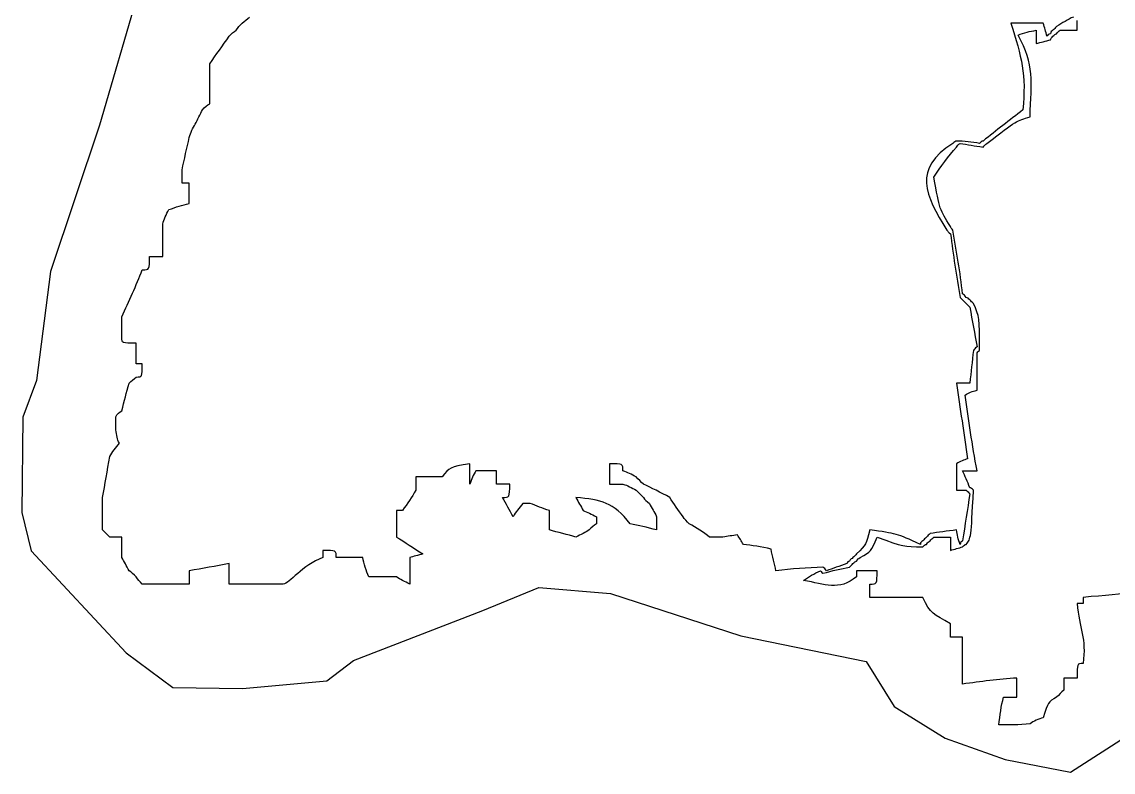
# Model space of a CAD drawing. Extents: x 2 to 696, y 8 to 922.
# Drawn here: x 105.6 to 361.2, y 8.1 to 184 of the extents above; entities that cross this region are included whole.
import ezdxf

# ---------------------------------------------------------------- set-up
doc = ezdxf.new("R2010")
doc.units = 0
doc.layers.add('sffy', color=7, linetype='CONTINUOUS')

msp = doc.modelspace()

# ---------------------------------------------------------------- linework, layer by layer
at = {"layer": 'sffy', "color": 7}
msp.add_lwpolyline([(132.743298, 190.666793), (123.72798, 159.790102), (112.2959, 125.493865), (109.014147, 99.909588), (105.767468, 91.332473), (105.551273, 68.989092), (107.763081, 60.009476), (130.018211, 36.06213), (140.924149, 27.965703), (157.283429, 27.709707), (176.9878, 29.529356), (183.256112, 34.28571), (213.530541, 46.040209), (226.712124, 51.43475), (243.464726, 50.031424), (274.0057, 40.053373), (303.333094, 34.066508), (309.901205, 23.513708), (321.900409, 16.105999), (335.925509, 11.109251), (351.227785, 8.123569), (379.166346, 26.084078)], dxfattribs=at)
at = {"layer": 'sffy', "color": 4}
for points in [[(133.773333, 52.211111), (133.773333, 52.211111)], [(335.562222, 25.682222), (335.562222, 25.682222)]]:
    msp.add_lwpolyline(points, close=True, dxfattribs=at)
for points in [[(157.197778, 183.726667), (157.762222, 184.291111), (158.326667, 184.573333), (158.891111, 185.137778)], [(351.931111, 185.137778), (350.52, 184.573333), (349.391111, 183.726667), (347.98, 182.88)], [(352.777778, 182.033333), (352.777778, 182.88), (352.777778, 183.726667), (352.777778, 184.291111)], [(154.093333, 180.622222), (154.657778, 181.186667), (155.222222, 181.751111), (155.786667, 182.033333)], [(155.786667, 182.033333), (156.068889, 182.597778), (156.633333, 183.162222), (157.197778, 183.726667)], [(344.875556, 183.726667), (342.335556, 183.726667), (339.795556, 183.726667), (337.255556, 183.726667)], [(337.255556, 183.726667), (339.795556, 175.824444), (340.924444, 171.591111), (340.077778, 163.406667)], [(338.948889, 180.904444), (340.36, 181.468889), (341.771111, 181.751111), (343.182222, 182.033333)], [(343.182222, 182.033333), (343.182222, 181.186667), (343.182222, 180.057778), (343.182222, 178.928889)], [(345.722222, 180.622222), (345.44, 181.751111), (345.157778, 182.597778), (344.875556, 183.726667)], [(347.133333, 182.033333), (346.851111, 181.751111), (346.568889, 181.751111), (346.568889, 181.186667)], [(347.98, 182.88), (347.697778, 182.597778), (347.415556, 182.315556), (347.133333, 182.033333)], [(347.98, 181.186667), (348.262222, 181.751111), (348.544444, 181.751111), (348.826667, 182.033333)], [(348.826667, 182.033333), (349.955556, 182.033333), (351.366667, 182.033333), (352.777778, 182.033333)], [(149.577778, 174.131111), (150.988889, 176.388889), (152.682222, 178.364444), (154.093333, 180.622222)], [(341.771111, 161.713333), (342.053333, 170.18), (342.9, 173.848889), (338.948889, 180.904444)], [(343.182222, 178.928889), (344.311111, 179.211111), (345.44, 179.493333), (346.568889, 179.775556)], [(346.568889, 181.186667), (346.004444, 181.186667), (346.004444, 180.904444), (345.722222, 180.622222)], [(346.568889, 179.775556), (346.568889, 180.057778), (346.851111, 180.34), (347.133333, 180.622222)], [(347.133333, 180.622222), (347.415556, 180.904444), (347.697778, 181.186667), (347.98, 181.186667)], [(149.577778, 171.026667), (149.577778, 172.155556), (149.577778, 173.284444), (149.577778, 174.131111)], [(149.577778, 169.615556), (149.577778, 170.18), (149.577778, 170.744444), (149.577778, 171.026667)], [(149.577778, 166.511111), (149.577778, 167.64), (149.577778, 168.486667), (149.577778, 169.615556)], [(149.577778, 164.817778), (149.577778, 165.382222), (149.577778, 165.946667), (149.577778, 166.511111)], [(147.884444, 163.406667), (148.448889, 163.971111), (149.013333, 164.535556), (149.577778, 164.817778)], [(146.191111, 160.02), (146.755556, 161.148889), (147.32, 162.277778), (147.884444, 163.406667)], [(340.077778, 163.406667), (336.973333, 160.866667), (333.868889, 158.608889), (330.764444, 156.068889)], [(331.611111, 155.504444), (338.666667, 160.866667), (338.666667, 160.866667), (341.771111, 161.713333)], [(144.78, 156.915556), (145.062222, 158.044444), (145.626667, 159.173333), (146.191111, 160.02)], [(143.086667, 149.295556), (143.651111, 151.835556), (144.215556, 154.375556), (144.78, 156.915556)], [(324.555556, 156.068889), (324.273333, 156.068889), (323.991111, 155.786667), (323.708889, 155.504444)], [(329.917778, 155.504444), (328.224444, 155.786667), (326.248889, 156.068889), (324.555556, 156.068889)], [(330.764444, 156.068889), (330.482222, 156.068889), (330.2, 155.786667), (329.917778, 155.504444)], [(323.708889, 155.504444), (314.113333, 149.577778), (317.217778, 143.368889), (322.297778, 135.184444)], [(319.193333, 147.602222), (320.886667, 150.142222), (322.58, 152.4), (324.555556, 154.657778)], [(324.555556, 154.657778), (324.837778, 154.94), (324.837778, 155.222222), (325.402222, 155.504444)], [(325.402222, 155.504444), (327.095556, 155.222222), (328.788889, 154.94), (330.764444, 154.657778)], [(330.764444, 154.657778), (331.046667, 154.94), (331.328889, 155.222222), (331.611111, 155.504444)], [(143.086667, 146.191111), (143.086667, 147.32), (143.086667, 148.166667), (143.086667, 149.295556)], [(144.78, 146.191111), (144.215556, 146.191111), (143.651111, 146.191111), (143.086667, 146.191111)], [(144.78, 141.393333), (144.78, 143.086667), (144.78, 144.497778), (144.78, 146.191111)], [(323.144444, 136.031111), (320.604444, 139.982222), (320.604444, 139.982222), (319.193333, 147.602222)], [(139.982222, 139.982222), (141.675556, 140.546667), (143.086667, 141.111111), (144.78, 141.393333)], [(138.571111, 136.595556), (138.853333, 137.724444), (139.417778, 138.853333), (139.982222, 139.982222)], [(138.571111, 128.975556), (138.571111, 131.515556), (138.571111, 134.055556), (138.571111, 136.595556)], [(323.708889, 135.184444), (323.426667, 135.466667), (323.144444, 135.748889), (323.144444, 136.031111)], [(322.297778, 135.184444), (322.58, 134.902222), (322.58, 134.62), (323.144444, 134.337778)], [(323.144444, 134.337778), (323.708889, 129.54), (324.555556, 124.46), (325.402222, 119.38)], [(325.966667, 120.226667), (325.402222, 125.306667), (324.555556, 130.104444), (323.708889, 135.184444)], [(133.773333, 125.871111), (135.466667, 125.871111), (135.466667, 125.871111), (135.466667, 128.975556)], [(135.466667, 128.975556), (136.313333, 128.975556), (137.442222, 128.975556), (138.571111, 128.975556)], [(128.975556, 114.864444), (130.668889, 118.533333), (132.362222, 122.202222), (133.773333, 125.871111)], [(326.813333, 119.38), (326.531111, 119.944444), (326.248889, 119.944444), (325.966667, 120.226667)], [(325.402222, 119.38), (325.402222, 119.38), (325.684444, 119.097778), (325.966667, 118.815556)], [(325.966667, 118.815556), (326.248889, 118.533333), (326.531111, 118.251111), (326.813333, 117.968889)], [(327.66, 118.815556), (327.377778, 119.097778), (327.095556, 119.38), (326.813333, 119.38)], [(326.813333, 117.968889), (327.095556, 117.686667), (327.377778, 117.404444), (327.66, 117.122222)], [(328.506667, 117.968889), (328.224444, 118.251111), (327.942222, 118.533333), (327.66, 118.815556)], [(329.917778, 106.962222), (329.917778, 114.864444), (329.917778, 114.864444), (328.506667, 117.968889)], [(327.66, 117.122222), (328.224444, 114.017778), (328.788889, 110.913333), (329.353333, 107.808889)], [(128.975556, 111.76), (128.975556, 112.606667), (128.975556, 113.735556), (128.975556, 114.864444)], [(128.975556, 110.066667), (128.975556, 110.631111), (128.975556, 111.195556), (128.975556, 111.76)], [(132.362222, 108.655556), (128.975556, 108.655556), (128.975556, 108.655556), (128.975556, 110.066667)], [(132.362222, 103.857778), (132.362222, 105.551111), (132.362222, 106.962222), (132.362222, 108.655556)], [(329.353333, 107.808889), (328.788889, 107.526667), (328.788889, 107.244444), (328.506667, 106.962222)], [(328.506667, 106.962222), (328.224444, 104.422222), (327.942222, 101.882222), (327.66, 99.342222)], [(329.353333, 106.115556), (329.353333, 106.68), (329.635556, 106.68), (329.917778, 106.962222)], [(329.353333, 97.648889), (329.353333, 100.471111), (329.353333, 103.293333), (329.353333, 106.115556)], [(132.362222, 100.753333), (133.773333, 100.753333), (133.773333, 100.753333), (133.773333, 103.857778)], [(133.773333, 103.857778), (133.208889, 103.857778), (132.644444, 103.857778), (132.362222, 103.857778)], [(130.668889, 99.342222), (131.233333, 99.906667), (131.797778, 100.188889), (132.362222, 100.753333)], [(128.975556, 92.851111), (129.54, 95.108889), (130.104444, 97.084444), (130.668889, 99.342222)], [(327.66, 99.342222), (326.531111, 99.342222), (325.402222, 99.342222), (324.555556, 99.342222)], [(324.555556, 99.342222), (325.402222, 93.415556), (326.248889, 87.488889), (327.095556, 81.562222)], [(326.531111, 96.52), (327.377778, 97.084444), (328.224444, 97.366667), (329.353333, 97.648889)], [(329.353333, 78.74), (328.224444, 84.948889), (327.377778, 90.593333), (326.531111, 96.52)], [(127.564444, 91.44), (127.846667, 92.004444), (128.411111, 92.568889), (128.975556, 92.851111)], [(127.564444, 88.335556), (127.564444, 89.464444), (127.564444, 90.311111), (127.564444, 91.44)], [(128.411111, 85.231111), (127.846667, 86.077778), (127.846667, 87.206667), (127.564444, 88.335556)], [(126.153333, 82.126667), (126.717778, 83.255556), (127.564444, 84.102222), (128.411111, 85.231111)], [(124.46, 72.531111), (125.024444, 75.635556), (125.588889, 78.74), (126.153333, 82.126667)], [(210.537778, 80.433333), (205.74, 79.586667), (205.74, 79.586667), (204.046667, 77.328889)], [(210.537778, 75.635556), (210.537778, 77.328889), (210.537778, 78.74), (210.537778, 80.433333)], [(246.38, 78.74), (246.38, 80.433333), (246.38, 80.433333), (243.275556, 80.433333)], [(243.275556, 80.433333), (243.275556, 78.74), (243.275556, 77.328889), (243.275556, 75.635556)], [(327.095556, 81.562222), (326.248889, 81.28), (325.402222, 80.997778), (324.555556, 80.433333)], [(324.555556, 80.433333), (324.555556, 78.457778), (324.555556, 76.2), (324.555556, 74.224444)], [(204.046667, 77.328889), (202.071111, 77.328889), (199.813333, 77.328889), (197.837778, 77.328889)], [(197.837778, 77.328889), (197.837778, 76.2), (197.837778, 75.353333), (197.837778, 74.224444)], [(211.948889, 78.74), (211.384444, 77.893333), (210.82, 76.764444), (210.537778, 75.635556)], [(216.746667, 78.74), (215.053333, 78.74), (213.642222, 78.74), (211.948889, 78.74)], [(216.746667, 75.635556), (216.746667, 76.764444), (216.746667, 77.893333), (216.746667, 78.74)], [(249.484444, 77.328889), (248.355556, 77.893333), (247.508889, 78.457778), (246.38, 78.74)], [(251.177778, 75.635556), (250.613333, 76.2), (250.048889, 76.764444), (249.484444, 77.328889)], [(327.66, 74.788889), (327.095556, 76.2), (326.531111, 77.611111), (325.966667, 78.74)], [(325.966667, 78.74), (327.095556, 78.74), (328.224444, 78.74), (329.353333, 78.74)], [(197.837778, 74.224444), (196.991111, 72.531111), (195.862222, 71.12), (194.733333, 69.426667)], [(219.851111, 75.635556), (218.722222, 75.635556), (217.593333, 75.635556), (216.746667, 75.635556)], [(218.157778, 72.531111), (219.851111, 72.531111), (219.851111, 72.531111), (219.851111, 75.635556)], [(243.275556, 75.635556), (244.122222, 75.635556), (245.251111, 75.635556), (246.38, 75.635556)], [(246.38, 75.635556), (247.508889, 75.353333), (248.355556, 74.788889), (249.484444, 74.224444)], [(249.484444, 74.224444), (250.048889, 73.66), (250.613333, 73.095556), (251.177778, 72.531111)], [(257.386667, 72.531111), (255.128889, 73.66), (253.153333, 74.788889), (251.177778, 75.635556)], [(324.555556, 74.224444), (325.402222, 74.224444), (325.966667, 74.224444), (326.813333, 74.224444)], [(326.813333, 61.524444), (327.942222, 62.935556), (327.942222, 62.935556), (328.506667, 74.224444)], [(326.813333, 74.224444), (327.095556, 73.942222), (327.377778, 73.66), (327.66, 73.377778)], [(328.506667, 74.224444), (328.224444, 74.506667), (327.942222, 74.788889), (327.66, 74.788889)], [(124.46, 64.911111), (124.46, 67.451111), (124.46, 69.991111), (124.46, 72.531111)], [(220.697778, 68.015556), (219.851111, 69.426667), (219.004444, 71.12), (218.157778, 72.531111)], [(248.073333, 66.322222), (244.122222, 71.402222), (241.3, 71.966667), (235.373333, 72.531111)], [(235.373333, 72.531111), (235.937778, 71.402222), (236.502222, 70.555556), (237.066667, 69.426667)], [(251.177778, 72.531111), (251.46, 71.966667), (252.024444, 71.684444), (252.588889, 71.12)], [(260.491111, 68.015556), (259.362222, 69.426667), (258.233333, 71.12), (257.386667, 72.531111)], [(327.66, 73.377778), (327.095556, 69.708889), (326.531111, 66.04), (325.966667, 62.371111)], [(194.733333, 69.426667), (194.168889, 69.426667), (193.604444, 69.426667), (193.322222, 69.426667)], [(193.322222, 69.426667), (193.322222, 67.451111), (193.322222, 65.475556), (193.322222, 63.217778)], [(222.955556, 71.12), (222.108889, 69.991111), (221.262222, 69.144444), (220.697778, 68.015556)], [(224.648889, 71.12), (224.084444, 71.12), (223.52, 71.12), (222.955556, 71.12)], [(229.164444, 69.426667), (227.471111, 69.991111), (226.06, 70.555556), (224.648889, 71.12)], [(229.164444, 64.911111), (229.164444, 66.322222), (229.164444, 68.015556), (229.164444, 69.426667)], [(237.066667, 69.426667), (237.913333, 69.144444), (239.042222, 68.58), (240.171111, 68.015556)], [(252.588889, 71.12), (253.153333, 69.991111), (253.717778, 69.144444), (254.282222, 68.015556)], [(240.171111, 68.015556), (240.171111, 67.451111), (240.171111, 66.886667), (240.171111, 66.322222)], [(254.282222, 68.015556), (254.282222, 66.886667), (254.282222, 66.04), (254.282222, 64.911111)], [(261.902222, 66.322222), (261.337778, 66.886667), (260.773333, 67.451111), (260.491111, 68.015556)], [(126.153333, 63.217778), (125.588889, 63.782222), (125.024444, 64.346667), (124.46, 64.911111)], [(235.373333, 63.217778), (233.397778, 63.782222), (231.14, 64.346667), (229.164444, 64.911111)], [(238.477778, 64.911111), (237.631111, 64.346667), (236.502222, 63.782222), (235.373333, 63.217778)], [(240.171111, 66.322222), (239.606667, 66.04), (239.042222, 65.475556), (238.477778, 64.911111)], [(254.282222, 64.911111), (252.024444, 65.475556), (250.048889, 66.04), (248.073333, 66.322222)], [(266.7, 63.217778), (265.288889, 64.346667), (263.595556, 65.475556), (261.902222, 66.322222)], [(304.235556, 64.911111), (303.388889, 61.524444), (303.388889, 61.524444), (301.131111, 59.266667)], [(316.088889, 61.524444), (310.444444, 64.064444), (310.444444, 64.064444), (304.235556, 64.911111)], [(318.346667, 64.064444), (318.064444, 63.782222), (317.782222, 63.5), (317.5, 63.217778)], [(324.555556, 64.911111), (322.297778, 64.628889), (320.322222, 64.346667), (318.346667, 64.064444)], [(325.402222, 61.524444), (324.837778, 62.653333), (324.837778, 63.782222), (324.555556, 64.911111)], [(128.975556, 63.217778), (128.128889, 63.217778), (127, 63.217778), (126.153333, 63.217778)], [(128.975556, 58.42), (128.975556, 60.113333), (128.975556, 61.524444), (128.975556, 63.217778)], [(193.322222, 63.217778), (195.297778, 62.088889), (197.273333, 60.677778), (199.531111, 59.266667)], [(269.804444, 63.217778), (268.675556, 63.217778), (267.828889, 63.217778), (266.7, 63.217778)], [(273.191111, 63.782222), (272.062222, 63.5), (270.933333, 63.5), (269.804444, 63.217778)], [(274.602222, 61.524444), (274.037778, 62.371111), (273.755556, 62.935556), (273.191111, 63.782222)], [(281.093333, 60.395556), (278.835556, 60.96), (276.577778, 61.242222), (274.602222, 61.524444)], [(301.977778, 58.42), (304.517778, 59.831111), (304.517778, 59.831111), (305.928889, 63.217778)], [(305.928889, 63.217778), (312.137778, 60.96), (312.137778, 60.96), (316.653333, 60.96)], [(316.653333, 62.371111), (316.371111, 62.088889), (316.088889, 62.088889), (316.088889, 61.524444)], [(317.5, 63.217778), (317.217778, 62.935556), (316.935556, 62.653333), (316.653333, 62.371111)], [(316.653333, 60.96), (316.935556, 61.242222), (317.217778, 61.524444), (317.5, 61.524444)], [(317.5, 61.524444), (317.782222, 62.088889), (318.064444, 62.088889), (318.346667, 62.371111)], [(318.346667, 62.371111), (318.628889, 62.653333), (318.911111, 62.935556), (319.193333, 63.217778)], [(319.193333, 63.217778), (320.322222, 63.217778), (321.733333, 63.217778), (323.144444, 63.217778)], [(323.144444, 63.217778), (323.144444, 62.088889), (323.144444, 61.242222), (323.144444, 60.113333)], [(325.966667, 62.371111), (325.684444, 62.088889), (325.402222, 62.088889), (325.402222, 61.524444)], [(325.966667, 60.96), (326.248889, 61.242222), (326.531111, 61.524444), (326.813333, 61.524444)], [(179.211111, 58.42), (179.211111, 60.113333), (179.211111, 60.113333), (176.106667, 60.113333)], [(176.106667, 60.113333), (176.106667, 59.548889), (176.106667, 58.984444), (176.106667, 58.42)], [(199.531111, 59.266667), (198.402222, 58.984444), (197.273333, 58.702222), (196.426667, 58.42)], [(282.222222, 55.315556), (281.94, 57.008889), (281.375556, 58.702222), (281.093333, 60.395556)], [(301.131111, 59.266667), (300.848889, 58.984444), (300.566667, 58.702222), (300.284444, 58.42)], [(323.144444, 60.113333), (323.991111, 60.395556), (325.12, 60.677778), (325.966667, 60.96)], [(130.668889, 55.315556), (130.104444, 56.444444), (129.54, 57.573333), (128.975556, 58.42)], [(154.093333, 57.008889), (150.988889, 56.444444), (147.884444, 55.88), (144.78, 55.315556)], [(154.093333, 52.211111), (154.093333, 53.904444), (154.093333, 55.315556), (154.093333, 57.008889)], [(176.106667, 58.42), (171.308889, 56.726667), (168.204444, 52.211111), (166.793333, 52.211111)], [(185.42, 58.42), (183.162222, 58.42), (181.186667, 58.42), (179.211111, 58.42)], [(186.831111, 53.904444), (186.266667, 55.315556), (185.702222, 57.008889), (185.42, 58.42)], [(196.426667, 58.42), (196.426667, 56.444444), (196.426667, 54.468889), (196.426667, 52.211111)], [(298.873333, 57.008889), (297.18, 56.444444), (295.486667, 55.88), (294.075556, 55.315556)], [(299.437778, 57.573333), (299.155556, 57.573333), (298.873333, 57.291111), (298.873333, 57.008889)], [(300.284444, 58.42), (300.002222, 58.137778), (299.72, 58.137778), (299.437778, 57.573333)], [(299.437778, 56.162222), (299.72, 56.444444), (300.002222, 56.726667), (300.284444, 57.008889)], [(300.284444, 57.008889), (300.566667, 57.291111), (300.848889, 57.573333), (301.131111, 57.573333)], [(301.131111, 57.573333), (301.413333, 58.137778), (301.413333, 58.137778), (301.977778, 58.42)], [(132.362222, 53.904444), (131.797778, 54.468889), (131.233333, 55.033333), (130.668889, 55.315556)], [(133.773333, 52.211111), (133.208889, 52.775556), (132.644444, 53.34), (132.362222, 53.904444)], [(144.78, 55.315556), (144.78, 54.468889), (144.78, 53.34), (144.78, 52.211111)], [(191.628889, 53.904444), (190.217778, 53.904444), (188.524444, 53.904444), (186.831111, 53.904444)], [(193.322222, 53.904444), (192.757778, 53.904444), (192.193333, 53.904444), (191.628889, 53.904444)], [(196.426667, 52.211111), (195.297778, 52.775556), (194.168889, 53.34), (193.322222, 53.904444)], [(293.228889, 56.162222), (289.56, 55.88), (285.891111, 55.88), (282.222222, 55.315556)], [(288.713333, 53.057778), (289.842222, 53.904444), (291.253333, 54.751111), (292.664444, 55.315556)], [(301.131111, 53.904444), (296.897778, 50.517778), (293.793333, 52.211111), (288.713333, 53.057778)], [(292.664444, 55.315556), (292.664444, 55.315556), (292.946667, 55.033333), (293.228889, 54.751111)], [(293.228889, 54.751111), (295.486667, 55.315556), (297.462222, 55.88), (299.437778, 56.162222)], [(294.075556, 55.315556), (293.793333, 55.88), (293.511111, 55.88), (293.228889, 56.162222)], [(305.928889, 55.315556), (304.235556, 55.315556), (302.542222, 55.315556), (301.131111, 55.315556)], [(301.131111, 55.315556), (301.131111, 55.033333), (301.131111, 54.468889), (301.131111, 53.904444)], [(304.235556, 52.211111), (305.928889, 52.211111), (305.928889, 52.211111), (305.928889, 55.315556)], [(144.78, 52.211111), (141.111111, 52.211111), (137.442222, 52.211111), (133.773333, 52.211111)], [(165.1, 52.211111), (161.431111, 52.211111), (157.762222, 52.211111), (154.093333, 52.211111)], [(166.793333, 52.211111), (166.228889, 52.211111), (165.664444, 52.211111), (165.1, 52.211111)], [(304.235556, 49.106667), (304.235556, 50.235556), (304.235556, 51.364444), (304.235556, 52.211111)], [(316.653333, 49.106667), (312.702222, 49.106667), (308.468889, 49.106667), (304.235556, 49.106667)], [(323.144444, 42.897778), (319.193333, 45.155556), (318.346667, 45.155556), (316.653333, 49.106667)], [(379.306667, 49.106667), (368.582222, 50.8), (364.631111, 49.953333), (354.188889, 49.106667)], [(354.188889, 49.106667), (354.188889, 48.824444), (354.188889, 48.26), (354.188889, 47.695556)], [(354.188889, 47.695556), (353.624444, 47.695556), (353.06, 47.695556), (352.777778, 47.695556)], [(352.777778, 47.695556), (353.342222, 41.768889), (355.035556, 39.511111), (354.188889, 33.584444)], [(323.144444, 39.793333), (323.144444, 40.922222), (323.144444, 42.051111), (323.144444, 42.897778)], [(325.966667, 39.793333), (325.12, 39.793333), (323.991111, 39.793333), (323.144444, 39.793333)], [(325.966667, 28.786667), (325.966667, 32.455556), (325.966667, 36.124444), (325.966667, 39.793333)], [(354.188889, 33.584444), (352.777778, 33.584444), (352.777778, 33.584444), (352.777778, 30.197778)], [(338.666667, 30.197778), (334.433333, 29.915556), (330.2, 29.351111), (325.966667, 28.786667)], [(338.666667, 25.682222), (338.666667, 27.375556), (338.666667, 28.786667), (338.666667, 30.197778)], [(352.777778, 30.197778), (351.648889, 30.197778), (350.52, 30.197778), (349.673333, 30.197778)], [(349.673333, 30.197778), (349.673333, 29.351111), (349.673333, 28.222222), (349.673333, 27.375556)], [(334.433333, 19.191111), (334.715556, 21.448889), (334.997778, 23.706667), (335.562222, 25.682222)], [(335.562222, 25.682222), (336.691111, 25.682222), (337.537778, 25.682222), (338.666667, 25.682222)], [(347.98, 25.682222), (346.004444, 24.553333), (346.004444, 24.553333), (344.875556, 20.884444)], [(349.673333, 27.375556), (349.108889, 26.811111), (348.544444, 26.246667), (347.98, 25.682222)], [(344.875556, 20.884444), (343.746667, 20.602222), (342.617778, 20.037778), (341.771111, 19.473333)], [(341.771111, 19.473333), (339.231111, 19.191111), (336.691111, 19.191111), (334.433333, 19.191111)]]:
    msp.add_open_spline(points, degree=3, dxfattribs=at)

doc.saveas('drawing.dxf')
